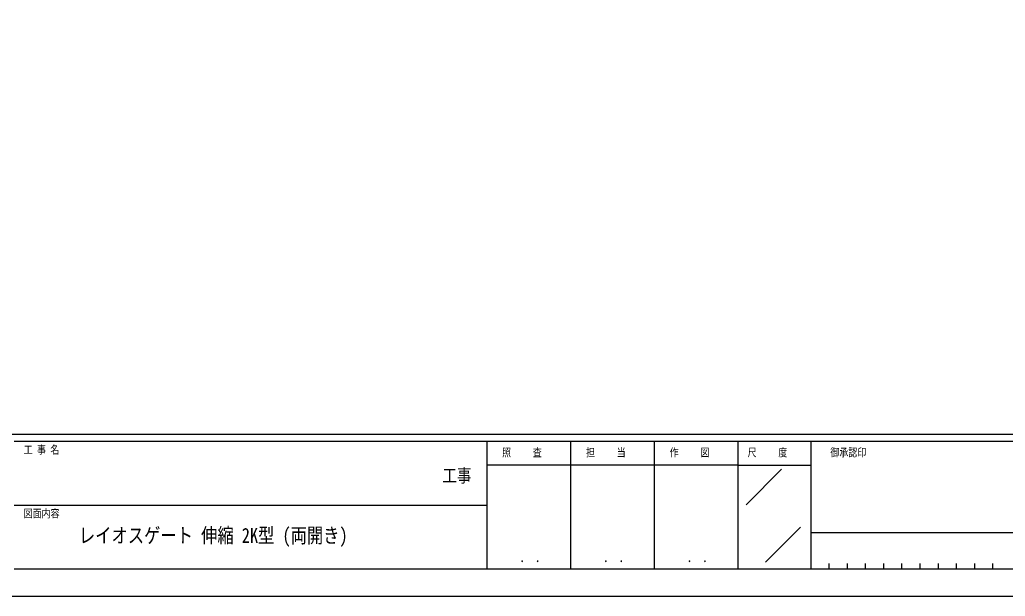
# Model space of a CAD drawing. Units: millimetres, scale not verified. Extents: x -16820 to 16820, y -11880 to 11880.
# Drawn here: x 41 to 10880, y -11880 to -5542 of the extents above; entities that cross this region are included whole.
import ezdxf
from ezdxf.enums import TextEntityAlignment as Align

# ---------------------------------------------------------------- set-up
doc = ezdxf.new("R2010")
doc.units = ezdxf.units.MM
doc.header["$LTSCALE"] = 50
doc.layers.add('0-1_USER1', color=3, linetype='Continuous')
doc.layers.add('0-5_YKK_ZWAK', color=7, linetype='Continuous')
doc.styles.add('ＭＳ ゴシック', font='')
doc.styles.get('ＭＳ ゴシック').set_extended_font_data('MS Gothic')

msp = doc.modelspace()

# ---------------------------------------------------------------- linework, layer by layer
at = {"layer": '0-5_YKK_ZWAK'}
for p, q in [((15580.08, -10100), (-15619.92, -10100)), ((5180.08, -10180), (-19.92, -10180)), ((6100.08, -10180), (6100.08, -11580)), ((7020.08, -10180), (7020.08, -11580)), ((7940.08, -10180), (7940.08, -11580)), ((8740.08, -10180), (7940.08, -10180)), ((12870.08, -10180), (8740.08, -10180)), ((8740.08, -10180), (8740.08, -11580)), ((7940.08, -10440), (5180.08, -10440)), ((7940.08, -10440), (8740.08, -10440)), ((8028.42, -10873.16), (8420.15, -10481.43)), ((-19.92, -10880), (5180.08, -10880)), ((8242.69, -11503.95), (8627.57, -11119.07)), ((8740.08, -11180), (12870.08, -11180)), ((-19.92, -11580), (5180.08, -11580)), ((5180.08, -11580), (7940.08, -11580)), ((7940.08, -11580), (8740.08, -11580)), ((8740.08, -11580), (12870.08, -11580)), ((8940.08, -11520), (8940.08, -11580)), ((9140.08, -11520), (9140.08, -11580)), ((9340.08, -11520), (9340.08, -11580)), ((9540.08, -11520), (9540.08, -11580)), ((9740.08, -11520), (9740.08, -11580)), ((9940.08, -11520), (9940.08, -11580)), ((10140.08, -11520), (10140.08, -11580)), ((10340.08, -11520), (10340.08, -11580)), ((10540.08, -11520), (10540.08, -11580)), ((10740.08, -11520), (10740.08, -11580))]:
    msp.add_line(p, q, dxfattribs=at)
msp.add_lwpolyline([(-16820, -11880), (16820, -11880), (16820, 11880), (-16820, 11880)], close=True, dxfattribs=at)
msp.add_lwpolyline([(7940.08, -10180), (5180.08, -10180), (5180.08, -11580)], dxfattribs=at)

# ---------------------------------------------------------------- texts
at = {"layer": '0-1_USER1', "style": 'ＭＳ ゴシック', "width": 0.8}
msp.add_text('レイオスゲート 伸縮 2K型 (両開き)', height=164.2, dxfattribs=at).set_placement((692.51, -11342), align=Align.BOTTOM_LEFT)
at = {"layer": '0-5_YKK_ZWAK', "style": 'ＭＳ ゴシック', "width": 0.8}
for s, height, p in [('工 事 名', 87.98, (85.08, -10340)), ('照     査', 87.98, (5345.68, -10370)), ('担     当', 87.98, (6268.88, -10370)), ('作     図', 87.98, (7188.88, -10370)), ('尺     度', 87.98, (8045.68, -10370)), ('御承認印', 87.98, (8956.55, -10370)), ('工事', 146.6, (4689.33, -10669.86)), ('図面内容', 87.98, (85.08, -11040)), ('． ．', 103.7, (5540, -11537.41)), ('． ．', 103.7, (6460, -11537.41)), ('． ．', 103.7, (7380, -11537.41))]:
    msp.add_text(s, height=height, dxfattribs=at).set_placement(p, align=Align.BOTTOM_LEFT)

doc.saveas('drawing.dxf')
